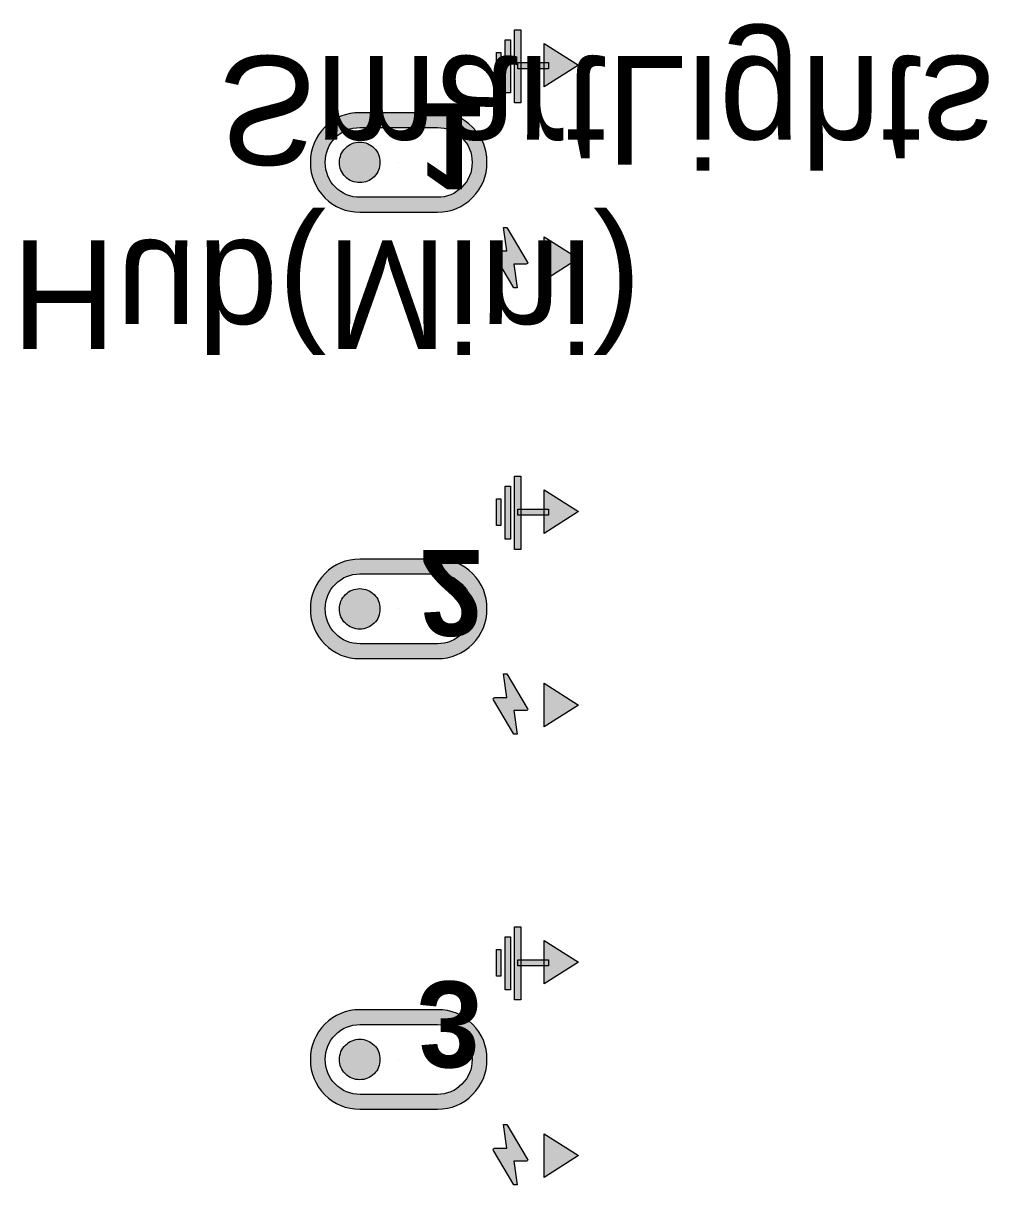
# Model space of a CAD drawing. Header units: centimetres. Extents: x 0.2 to 4.54, y -8.01 to -2.59.
# Drawn here: x 2.637 to 4.543, y -4.885 to -2.593 of the extents above; entities that cross this region are included whole.
import ezdxf

# ---------------------------------------------------------------- set-up
doc = ezdxf.new("R2010")
doc.units = ezdxf.units.CM
doc.header["$MEASUREMENT"] = 0
doc.layers.add('Camada 1', color=7, linetype='Continuous', lineweight=0)

# ---------------------------------------------------------------- blocks, each defined once
blk = doc.blocks.new('Block_2')
at = {"layer": 'Camada 1', "true_color": 0x1d1d1b, "transparency": 33554687}
h = blk.add_hatch(color=250, dxfattribs=at)
h.dxf.hatch_style = 2
h.paths.add_polyline_path([(3.6072, -2.7501), (3.6072, -2.6056), (3.6196, -2.6056), (3.6196, -2.7501)])
h = blk.add_hatch(color=250, dxfattribs=at)
h.dxf.hatch_style = 2
h.paths.add_polyline_path([(3.5887, -2.7302), (3.5887, -2.6254), (3.5989, -2.6254), (3.5989, -2.7302)])
h = blk.add_hatch(color=250, dxfattribs=at)
h.dxf.hatch_style = 2
h.paths.add_polyline_path([(3.5716, -2.7029), (3.5716, -2.6505), (3.5802, -2.6505), (3.5802, -2.7029)])
h = blk.add_hatch(color=250, dxfattribs=at)
h.dxf.hatch_style = 2
h.paths.add_polyline_path([(3.6133, -2.6828), (3.6133, -2.6706), (3.6741, -2.6706), (3.6741, -2.6828)])
at = {"layer": 'Camada 1'}
for points in [[(3.6072, -2.7501), (3.6072, -2.6056), (3.6196, -2.6056), (3.6196, -2.7501)], [(3.5887, -2.7302), (3.5887, -2.6254), (3.5989, -2.6254), (3.5989, -2.7302)], [(3.5716, -2.7029), (3.5716, -2.6505), (3.5802, -2.6505), (3.5802, -2.7029)], [(3.6133, -2.6828), (3.6133, -2.6706), (3.6741, -2.6706), (3.6741, -2.6828)]]:
    blk.add_lwpolyline(points, close=True, dxfattribs=at)
blk = doc.blocks.new('Block_1')
at = {"layer": 'Camada 1', "true_color": 0x010101, "transparency": 33554687}
h = blk.add_hatch(color=18, dxfattribs=at)
h.dxf.hatch_style = 2
edge = h.paths.add_edge_path()
edge.add_spline(control_points=[(3.7331, -2.6755), (3.7331, -2.6755), (3.6654, -2.6326), (3.6654, -2.6326), (3.6654, -2.6326), (3.6654, -2.7185), (3.6654, -2.7185), (3.6654, -2.7185), (3.7331, -2.6755), (3.7331, -2.6755)], knot_values=[0, 0, 0, 0, 1, 1, 1, 2, 2, 2, 3, 3, 3, 3], degree=3, periodic=0)
h = blk.add_hatch(color=18, dxfattribs=at)
h.dxf.hatch_style = 2
edge = h.paths.add_edge_path()
edge.add_spline(control_points=[(3.3784, -2.8674), (3.3784, -2.8674), (3.3784, -2.8674), (3.3784, -2.8674), (3.3784, -2.8674), (3.3784, -2.8674), (3.3784, -2.8674), (3.3784, -2.8674), (3.3784, -2.8674), (3.3784, -2.8674), (3.3784, -2.8674), (3.3784, -2.8674), (3.3784, -2.8674), (3.3784, -2.8674), (3.3784, -2.8674), (3.3784, -2.8674), (3.3784, -2.8674), (3.3784, -2.8674), (3.3784, -2.8674), (3.3784, -2.8674), (3.3784, -2.8674), (3.3784, -2.8674), (3.3784, -2.8674), (3.3784, -2.8674), (3.3784, -2.8674)], knot_values=[0, 0, 0, 0, 1, 1, 1, 2, 2, 2, 3, 3, 3, 4, 4, 4, 5, 5, 5, 6, 6, 6, 7, 7, 7, 8, 8, 8, 8], degree=3, periodic=0)
edge = h.paths.add_edge_path()
edge.add_spline(control_points=[(3.3298, -2.8958), (3.3376, -2.888), (3.3414, -2.8786), (3.3414, -2.8674), (3.3414, -2.8563), (3.3376, -2.8468), (3.3298, -2.8391), (3.3221, -2.8313), (3.3126, -2.8275), (3.3015, -2.8275), (3.2906, -2.8275), (3.2812, -2.8313), (3.2733, -2.8391), (3.2655, -2.8468), (3.2615, -2.8563), (3.2615, -2.8674), (3.2615, -2.8786), (3.2654, -2.888), (3.2731, -2.8958), (3.2809, -2.9035), (3.2903, -2.9074), (3.3015, -2.9074), (3.3126, -2.9074), (3.3221, -2.9035), (3.3298, -2.8958)], knot_values=[0, 0, 0, 0, 1, 1, 1, 2, 2, 2, 3, 3, 3, 4, 4, 4, 5, 5, 5, 6, 6, 6, 7, 7, 7, 8, 8, 8, 8], degree=3, periodic=0)
edge = h.paths.add_edge_path()
edge.add_spline(control_points=[(3.4548, -2.9363), (3.4736, -2.9363), (3.4897, -2.9297), (3.5032, -2.9163), (3.5166, -2.903), (3.5233, -2.8867), (3.5233, -2.8674), (3.5233, -2.8484), (3.5166, -2.8322), (3.5032, -2.8187), (3.4897, -2.8053), (3.4736, -2.7986), (3.4548, -2.7986), (3.4548, -2.7986), (3.3019, -2.7986), (3.3019, -2.7986), (3.2828, -2.7986), (3.2667, -2.8053), (3.2533, -2.8187), (3.24, -2.8322), (3.2334, -2.8484), (3.2334, -2.8674), (3.2334, -2.8865), (3.24, -2.9027), (3.2533, -2.9161), (3.2667, -2.9296), (3.283, -2.9363), (3.3022, -2.9363), (3.3022, -2.9363), (3.4548, -2.9363), (3.4548, -2.9363)], knot_values=[0, 0, 0, 0, 1, 1, 1, 2, 2, 2, 3, 3, 3, 4, 4, 4, 5, 5, 5, 6, 6, 6, 7, 7, 7, 8, 8, 8, 9, 9, 9, 10, 10, 10, 10], degree=3, periodic=0)
edge = h.paths.add_edge_path()
edge.add_spline(control_points=[(3.3019, -2.9656), (3.2747, -2.9656), (3.2516, -2.9561), (3.2326, -2.9371), (3.2136, -2.918), (3.2041, -2.8948), (3.2041, -2.8674), (3.2041, -2.8403), (3.2136, -2.8171), (3.2326, -2.798), (3.2516, -2.7788), (3.2747, -2.7693), (3.3019, -2.7693), (3.3019, -2.7693), (3.4548, -2.7693), (3.4548, -2.7693), (3.482, -2.7693), (3.5051, -2.7788), (3.5241, -2.7978), (3.5431, -2.8168), (3.5526, -2.84), (3.5526, -2.8674), (3.5526, -2.8946), (3.5431, -2.9177), (3.5241, -2.9369), (3.5051, -2.956), (3.482, -2.9656), (3.4548, -2.9656), (3.4548, -2.9656), (3.3019, -2.9656), (3.3019, -2.9656)], knot_values=[0, 0, 0, 0, 1, 1, 1, 2, 2, 2, 3, 3, 3, 4, 4, 4, 5, 5, 5, 6, 6, 6, 7, 7, 7, 8, 8, 8, 9, 9, 9, 10, 10, 10, 10], degree=3, periodic=0)
h = blk.add_hatch(color=18, dxfattribs=at)
h.dxf.hatch_style = 2
edge = h.paths.add_edge_path()
edge.add_spline(control_points=[(3.6125, -3.1147), (3.6125, -3.1147), (3.6059, -3.0682), (3.6059, -3.0682), (3.6059, -3.0682), (3.6298, -3.0682), (3.6298, -3.0682), (3.6311, -3.0682), (3.632, -3.0677), (3.6327, -3.0666), (3.6333, -3.0655), (3.6332, -3.0644), (3.6323, -3.0635), (3.6323, -3.0635), (3.592, -2.9958), (3.592, -2.9958), (3.592, -2.9958), (3.5854, -2.9958), (3.5854, -2.9958), (3.5854, -2.9958), (3.592, -3.0422), (3.592, -3.0422), (3.592, -3.0422), (3.5682, -3.0422), (3.5682, -3.0422), (3.5673, -3.0422), (3.5665, -3.0428), (3.5657, -3.0439), (3.565, -3.045), (3.5649, -3.046), (3.5656, -3.047), (3.5656, -3.047), (3.6059, -3.1147), (3.6059, -3.1147), (3.6059, -3.1147), (3.6125, -3.1147), (3.6125, -3.1147)], knot_values=[0, 0, 0, 0, 1, 1, 1, 2, 2, 2, 3, 3, 3, 4, 4, 4, 5, 5, 5, 6, 6, 6, 7, 7, 7, 8, 8, 8, 9, 9, 9, 10, 10, 10, 11, 11, 11, 12, 12, 12, 12], degree=3, periodic=0)
h = blk.add_hatch(color=18, dxfattribs=at)
h.dxf.hatch_style = 2
edge = h.paths.add_edge_path()
edge.add_spline(control_points=[(3.7331, -3.0572), (3.7331, -3.0572), (3.6654, -3.0143), (3.6654, -3.0143), (3.6654, -3.0143), (3.6654, -3.1002), (3.6654, -3.1002), (3.6654, -3.1002), (3.7331, -3.0572), (3.7331, -3.0572)], knot_values=[0, 0, 0, 0, 1, 1, 1, 2, 2, 2, 3, 3, 3, 3], degree=3, periodic=0)
at = {"layer": 'Camada 1'}
for points, knots in [([(3.7331, -2.6755), (3.7331, -2.6755), (3.6654, -2.6326), (3.6654, -2.6326), (3.6654, -2.6326), (3.6654, -2.7185), (3.6654, -2.7185), (3.6654, -2.7185), (3.7331, -2.6755), (3.7331, -2.6755)], [0, 0, 0, 0, 1, 1, 1, 2, 2, 2, 3, 3, 3, 3]), ([(3.3019, -2.9656), (3.2747, -2.9656), (3.2516, -2.9561), (3.2326, -2.9371), (3.2136, -2.918), (3.2041, -2.8948), (3.2041, -2.8674), (3.2041, -2.8403), (3.2136, -2.8171), (3.2326, -2.798), (3.2516, -2.7788), (3.2747, -2.7693), (3.3019, -2.7693), (3.3019, -2.7693), (3.4548, -2.7693), (3.4548, -2.7693), (3.482, -2.7693), (3.5051, -2.7788), (3.5241, -2.7978), (3.5431, -2.8168), (3.5526, -2.84), (3.5526, -2.8674), (3.5526, -2.8946), (3.5431, -2.9177), (3.5241, -2.9369), (3.5051, -2.956), (3.482, -2.9656), (3.4548, -2.9656), (3.4548, -2.9656), (3.3019, -2.9656), (3.3019, -2.9656)], [0, 0, 0, 0, 1, 1, 1, 2, 2, 2, 3, 3, 3, 4, 4, 4, 5, 5, 5, 6, 6, 6, 7, 7, 7, 8, 8, 8, 9, 9, 9, 10, 10, 10, 10]), ([(3.4548, -2.9363), (3.4736, -2.9363), (3.4897, -2.9297), (3.5032, -2.9163), (3.5166, -2.903), (3.5233, -2.8867), (3.5233, -2.8674), (3.5233, -2.8484), (3.5166, -2.8322), (3.5032, -2.8187), (3.4897, -2.8053), (3.4736, -2.7986), (3.4548, -2.7986), (3.4548, -2.7986), (3.3019, -2.7986), (3.3019, -2.7986), (3.2828, -2.7986), (3.2667, -2.8053), (3.2533, -2.8187), (3.24, -2.8322), (3.2334, -2.8484), (3.2334, -2.8674), (3.2334, -2.8865), (3.24, -2.9027), (3.2533, -2.9161), (3.2667, -2.9296), (3.283, -2.9363), (3.3022, -2.9363), (3.3022, -2.9363), (3.4548, -2.9363), (3.4548, -2.9363)], [0, 0, 0, 0, 1, 1, 1, 2, 2, 2, 3, 3, 3, 4, 4, 4, 5, 5, 5, 6, 6, 6, 7, 7, 7, 8, 8, 8, 9, 9, 9, 10, 10, 10, 10]), ([(3.3298, -2.8958), (3.3376, -2.888), (3.3414, -2.8786), (3.3414, -2.8674), (3.3414, -2.8563), (3.3376, -2.8468), (3.3298, -2.8391), (3.3221, -2.8313), (3.3126, -2.8275), (3.3015, -2.8275), (3.2906, -2.8275), (3.2812, -2.8313), (3.2733, -2.8391), (3.2655, -2.8468), (3.2615, -2.8563), (3.2615, -2.8674), (3.2615, -2.8786), (3.2654, -2.888), (3.2731, -2.8958), (3.2809, -2.9035), (3.2903, -2.9074), (3.3015, -2.9074), (3.3126, -2.9074), (3.3221, -2.9035), (3.3298, -2.8958)], [0, 0, 0, 0, 1, 1, 1, 2, 2, 2, 3, 3, 3, 4, 4, 4, 5, 5, 5, 6, 6, 6, 7, 7, 7, 8, 8, 8, 8]), ([(3.3784, -2.8674), (3.3784, -2.8674), (3.3784, -2.8674), (3.3784, -2.8674), (3.3784, -2.8674), (3.3784, -2.8674), (3.3784, -2.8674), (3.3784, -2.8674), (3.3784, -2.8674), (3.3784, -2.8674), (3.3784, -2.8674), (3.3784, -2.8674), (3.3784, -2.8674), (3.3784, -2.8674), (3.3784, -2.8674), (3.3784, -2.8674), (3.3784, -2.8674), (3.3784, -2.8674), (3.3784, -2.8674), (3.3784, -2.8674), (3.3784, -2.8674), (3.3784, -2.8674), (3.3784, -2.8674), (3.3784, -2.8674), (3.3784, -2.8674)], [0, 0, 0, 0, 1, 1, 1, 2, 2, 2, 3, 3, 3, 4, 4, 4, 5, 5, 5, 6, 6, 6, 7, 7, 7, 8, 8, 8, 8]), ([(3.6125, -3.1147), (3.6125, -3.1147), (3.6059, -3.0682), (3.6059, -3.0682), (3.6059, -3.0682), (3.6298, -3.0682), (3.6298, -3.0682), (3.6311, -3.0682), (3.632, -3.0677), (3.6327, -3.0666), (3.6333, -3.0655), (3.6332, -3.0644), (3.6323, -3.0635), (3.6323, -3.0635), (3.592, -2.9958), (3.592, -2.9958), (3.592, -2.9958), (3.5854, -2.9958), (3.5854, -2.9958), (3.5854, -2.9958), (3.592, -3.0422), (3.592, -3.0422), (3.592, -3.0422), (3.5682, -3.0422), (3.5682, -3.0422), (3.5673, -3.0422), (3.5665, -3.0428), (3.5657, -3.0439), (3.565, -3.045), (3.5649, -3.046), (3.5656, -3.047), (3.5656, -3.047), (3.6059, -3.1147), (3.6059, -3.1147), (3.6059, -3.1147), (3.6125, -3.1147), (3.6125, -3.1147)], [0, 0, 0, 0, 1, 1, 1, 2, 2, 2, 3, 3, 3, 4, 4, 4, 5, 5, 5, 6, 6, 6, 7, 7, 7, 8, 8, 8, 9, 9, 9, 10, 10, 10, 11, 11, 11, 12, 12, 12, 12]), ([(3.7331, -3.0572), (3.7331, -3.0572), (3.6654, -3.0143), (3.6654, -3.0143), (3.6654, -3.0143), (3.6654, -3.1002), (3.6654, -3.1002), (3.6654, -3.1002), (3.7331, -3.0572), (3.7331, -3.0572)], [0, 0, 0, 0, 1, 1, 1, 2, 2, 2, 3, 3, 3, 3])]:
    blk.add_open_spline(points, degree=3, knots=knots, dxfattribs=at)
blk.add_blockref('Block_2', (0, 0), dxfattribs=at)
at = {"layer": 'Camada 1', "extrusion": (0, 0, -1), "insert": (3.4193, -2.7511), "char_height": 0.2, "attachment_point": 7, "text_direction": (1, 0, 0)}
blk.add_mtext('\\C250;\\c1776925;\\FTheMix 7 Bold|b1|i0|c1;\\H0.169431;\\W1.000000;1', dxfattribs=at)
blk = doc.blocks.new('Block_9')
at = {"layer": 'Camada 1', "true_color": 0x1d1d1b, "transparency": 33554687}
h = blk.add_hatch(color=250, dxfattribs=at)
h.dxf.hatch_style = 2
h.paths.add_polyline_path([(3.5887, -3.6111), (3.5887, -3.5063), (3.5989, -3.5063), (3.5989, -3.6111)])
h = blk.add_hatch(color=250, dxfattribs=at)
h.dxf.hatch_style = 2
h.paths.add_polyline_path([(3.6072, -3.631), (3.6072, -3.4865), (3.6196, -3.4865), (3.6196, -3.631)])
h = blk.add_hatch(color=250, dxfattribs=at)
h.dxf.hatch_style = 2
h.paths.add_polyline_path([(3.5716, -3.5838), (3.5716, -3.5314), (3.5802, -3.5314), (3.5802, -3.5838)])
h = blk.add_hatch(color=250, dxfattribs=at)
h.dxf.hatch_style = 2
h.paths.add_polyline_path([(3.6133, -3.5637), (3.6133, -3.5515), (3.6741, -3.5515), (3.6741, -3.5637)])
at = {"layer": 'Camada 1'}
for points in [[(3.5887, -3.6111), (3.5887, -3.5063), (3.5989, -3.5063), (3.5989, -3.6111)], [(3.6072, -3.631), (3.6072, -3.4865), (3.6196, -3.4865), (3.6196, -3.631)], [(3.5716, -3.5838), (3.5716, -3.5314), (3.5802, -3.5314), (3.5802, -3.5838)], [(3.6133, -3.5637), (3.6133, -3.5515), (3.6741, -3.5515), (3.6741, -3.5637)]]:
    blk.add_lwpolyline(points, close=True, dxfattribs=at)
blk = doc.blocks.new('Block_8')
at = {"layer": 'Camada 1', "true_color": 0x010101, "transparency": 33554687}
h = blk.add_hatch(color=18, dxfattribs=at)
h.dxf.hatch_style = 2
edge = h.paths.add_edge_path()
edge.add_spline(control_points=[(3.7331, -3.5564), (3.7331, -3.5564), (3.6654, -3.5135), (3.6654, -3.5135), (3.6654, -3.5135), (3.6654, -3.5994), (3.6654, -3.5994), (3.6654, -3.5994), (3.7331, -3.5564), (3.7331, -3.5564)], knot_values=[0, 0, 0, 0, 1, 1, 1, 2, 2, 2, 3, 3, 3, 3], degree=3, periodic=0)
h = blk.add_hatch(color=18, dxfattribs=at)
h.dxf.hatch_style = 2
edge = h.paths.add_edge_path()
edge.add_spline(control_points=[(3.3784, -3.7483), (3.3784, -3.7483), (3.3784, -3.7483), (3.3784, -3.7483), (3.3784, -3.7483), (3.3784, -3.7483), (3.3784, -3.7483), (3.3784, -3.7483), (3.3784, -3.7483), (3.3784, -3.7483), (3.3784, -3.7483), (3.3784, -3.7483), (3.3784, -3.7483), (3.3784, -3.7483), (3.3784, -3.7483), (3.3784, -3.7483), (3.3784, -3.7483), (3.3784, -3.7483), (3.3784, -3.7483), (3.3784, -3.7483), (3.3784, -3.7483), (3.3784, -3.7483), (3.3784, -3.7483), (3.3784, -3.7483), (3.3784, -3.7483)], knot_values=[0, 0, 0, 0, 1, 1, 1, 2, 2, 2, 3, 3, 3, 4, 4, 4, 5, 5, 5, 6, 6, 6, 7, 7, 7, 8, 8, 8, 8], degree=3, periodic=0)
edge = h.paths.add_edge_path()
edge.add_spline(control_points=[(3.3298, -3.7767), (3.3376, -3.7689), (3.3414, -3.7595), (3.3414, -3.7483), (3.3414, -3.7372), (3.3376, -3.7277), (3.3298, -3.72), (3.3221, -3.7122), (3.3126, -3.7084), (3.3015, -3.7084), (3.2906, -3.7084), (3.2812, -3.7122), (3.2733, -3.72), (3.2655, -3.7277), (3.2615, -3.7372), (3.2615, -3.7483), (3.2615, -3.7595), (3.2654, -3.7689), (3.2731, -3.7767), (3.2809, -3.7844), (3.2903, -3.7883), (3.3015, -3.7883), (3.3126, -3.7883), (3.3221, -3.7844), (3.3298, -3.7767)], knot_values=[0, 0, 0, 0, 1, 1, 1, 2, 2, 2, 3, 3, 3, 4, 4, 4, 5, 5, 5, 6, 6, 6, 7, 7, 7, 8, 8, 8, 8], degree=3, periodic=0)
edge = h.paths.add_edge_path()
edge.add_spline(control_points=[(3.4548, -3.8172), (3.4736, -3.8172), (3.4897, -3.8106), (3.5032, -3.7972), (3.5166, -3.7839), (3.5233, -3.7676), (3.5233, -3.7483), (3.5233, -3.7293), (3.5166, -3.7131), (3.5032, -3.6996), (3.4897, -3.6862), (3.4736, -3.6795), (3.4548, -3.6795), (3.4548, -3.6795), (3.3019, -3.6795), (3.3019, -3.6795), (3.2828, -3.6795), (3.2667, -3.6862), (3.2533, -3.6996), (3.24, -3.7131), (3.2334, -3.7293), (3.2334, -3.7483), (3.2334, -3.7674), (3.24, -3.7836), (3.2533, -3.797), (3.2667, -3.8105), (3.283, -3.8172), (3.3022, -3.8172), (3.3022, -3.8172), (3.4548, -3.8172), (3.4548, -3.8172)], knot_values=[0, 0, 0, 0, 1, 1, 1, 2, 2, 2, 3, 3, 3, 4, 4, 4, 5, 5, 5, 6, 6, 6, 7, 7, 7, 8, 8, 8, 9, 9, 9, 10, 10, 10, 10], degree=3, periodic=0)
edge = h.paths.add_edge_path()
edge.add_spline(control_points=[(3.3019, -3.8465), (3.2747, -3.8465), (3.2516, -3.837), (3.2326, -3.818), (3.2136, -3.7989), (3.2041, -3.7757), (3.2041, -3.7483), (3.2041, -3.7212), (3.2136, -3.698), (3.2326, -3.6789), (3.2516, -3.6597), (3.2747, -3.6502), (3.3019, -3.6502), (3.3019, -3.6502), (3.4548, -3.6502), (3.4548, -3.6502), (3.482, -3.6502), (3.5051, -3.6597), (3.5241, -3.6787), (3.5431, -3.6977), (3.5526, -3.7209), (3.5526, -3.7483), (3.5526, -3.7755), (3.5431, -3.7986), (3.5241, -3.8178), (3.5051, -3.8369), (3.482, -3.8465), (3.4548, -3.8465), (3.4548, -3.8465), (3.3019, -3.8465), (3.3019, -3.8465)], knot_values=[0, 0, 0, 0, 1, 1, 1, 2, 2, 2, 3, 3, 3, 4, 4, 4, 5, 5, 5, 6, 6, 6, 7, 7, 7, 8, 8, 8, 9, 9, 9, 10, 10, 10, 10], degree=3, periodic=0)
h = blk.add_hatch(color=18, dxfattribs=at)
h.dxf.hatch_style = 2
edge = h.paths.add_edge_path()
edge.add_spline(control_points=[(3.6125, -3.9956), (3.6125, -3.9956), (3.6059, -3.9491), (3.6059, -3.9491), (3.6059, -3.9491), (3.6298, -3.9491), (3.6298, -3.9491), (3.6311, -3.9491), (3.632, -3.9486), (3.6327, -3.9475), (3.6333, -3.9464), (3.6332, -3.9453), (3.6323, -3.9444), (3.6323, -3.9444), (3.592, -3.8767), (3.592, -3.8767), (3.592, -3.8767), (3.5854, -3.8767), (3.5854, -3.8767), (3.5854, -3.8767), (3.592, -3.9231), (3.592, -3.9231), (3.592, -3.9231), (3.5682, -3.9231), (3.5682, -3.9231), (3.5673, -3.9231), (3.5665, -3.9237), (3.5657, -3.9248), (3.565, -3.9259), (3.5649, -3.9269), (3.5656, -3.9279), (3.5656, -3.9279), (3.6059, -3.9956), (3.6059, -3.9956), (3.6059, -3.9956), (3.6125, -3.9956), (3.6125, -3.9956)], knot_values=[0, 0, 0, 0, 1, 1, 1, 2, 2, 2, 3, 3, 3, 4, 4, 4, 5, 5, 5, 6, 6, 6, 7, 7, 7, 8, 8, 8, 9, 9, 9, 10, 10, 10, 11, 11, 11, 12, 12, 12, 12], degree=3, periodic=0)
h = blk.add_hatch(color=18, dxfattribs=at)
h.dxf.hatch_style = 2
edge = h.paths.add_edge_path()
edge.add_spline(control_points=[(3.7331, -3.9381), (3.7331, -3.9381), (3.6654, -3.8952), (3.6654, -3.8952), (3.6654, -3.8952), (3.6654, -3.9811), (3.6654, -3.9811), (3.6654, -3.9811), (3.7331, -3.9381), (3.7331, -3.9381)], knot_values=[0, 0, 0, 0, 1, 1, 1, 2, 2, 2, 3, 3, 3, 3], degree=3, periodic=0)
at = {"layer": 'Camada 1'}
for points, knots in [([(3.7331, -3.5564), (3.7331, -3.5564), (3.6654, -3.5135), (3.6654, -3.5135), (3.6654, -3.5135), (3.6654, -3.5994), (3.6654, -3.5994), (3.6654, -3.5994), (3.7331, -3.5564), (3.7331, -3.5564)], [0, 0, 0, 0, 1, 1, 1, 2, 2, 2, 3, 3, 3, 3]), ([(3.3019, -3.8465), (3.2747, -3.8465), (3.2516, -3.837), (3.2326, -3.818), (3.2136, -3.7989), (3.2041, -3.7757), (3.2041, -3.7483), (3.2041, -3.7212), (3.2136, -3.698), (3.2326, -3.6789), (3.2516, -3.6597), (3.2747, -3.6502), (3.3019, -3.6502), (3.3019, -3.6502), (3.4548, -3.6502), (3.4548, -3.6502), (3.482, -3.6502), (3.5051, -3.6597), (3.5241, -3.6787), (3.5431, -3.6977), (3.5526, -3.7209), (3.5526, -3.7483), (3.5526, -3.7755), (3.5431, -3.7986), (3.5241, -3.8178), (3.5051, -3.8369), (3.482, -3.8465), (3.4548, -3.8465), (3.4548, -3.8465), (3.3019, -3.8465), (3.3019, -3.8465)], [0, 0, 0, 0, 1, 1, 1, 2, 2, 2, 3, 3, 3, 4, 4, 4, 5, 5, 5, 6, 6, 6, 7, 7, 7, 8, 8, 8, 9, 9, 9, 10, 10, 10, 10]), ([(3.4548, -3.8172), (3.4736, -3.8172), (3.4897, -3.8106), (3.5032, -3.7972), (3.5166, -3.7839), (3.5233, -3.7676), (3.5233, -3.7483), (3.5233, -3.7293), (3.5166, -3.7131), (3.5032, -3.6996), (3.4897, -3.6862), (3.4736, -3.6795), (3.4548, -3.6795), (3.4548, -3.6795), (3.3019, -3.6795), (3.3019, -3.6795), (3.2828, -3.6795), (3.2667, -3.6862), (3.2533, -3.6996), (3.24, -3.7131), (3.2334, -3.7293), (3.2334, -3.7483), (3.2334, -3.7674), (3.24, -3.7836), (3.2533, -3.797), (3.2667, -3.8105), (3.283, -3.8172), (3.3022, -3.8172), (3.3022, -3.8172), (3.4548, -3.8172), (3.4548, -3.8172)], [0, 0, 0, 0, 1, 1, 1, 2, 2, 2, 3, 3, 3, 4, 4, 4, 5, 5, 5, 6, 6, 6, 7, 7, 7, 8, 8, 8, 9, 9, 9, 10, 10, 10, 10]), ([(3.3298, -3.7767), (3.3376, -3.7689), (3.3414, -3.7595), (3.3414, -3.7483), (3.3414, -3.7372), (3.3376, -3.7277), (3.3298, -3.72), (3.3221, -3.7122), (3.3126, -3.7084), (3.3015, -3.7084), (3.2906, -3.7084), (3.2812, -3.7122), (3.2733, -3.72), (3.2655, -3.7277), (3.2615, -3.7372), (3.2615, -3.7483), (3.2615, -3.7595), (3.2654, -3.7689), (3.2731, -3.7767), (3.2809, -3.7844), (3.2903, -3.7883), (3.3015, -3.7883), (3.3126, -3.7883), (3.3221, -3.7844), (3.3298, -3.7767)], [0, 0, 0, 0, 1, 1, 1, 2, 2, 2, 3, 3, 3, 4, 4, 4, 5, 5, 5, 6, 6, 6, 7, 7, 7, 8, 8, 8, 8]), ([(3.3784, -3.7483), (3.3784, -3.7483), (3.3784, -3.7483), (3.3784, -3.7483), (3.3784, -3.7483), (3.3784, -3.7483), (3.3784, -3.7483), (3.3784, -3.7483), (3.3784, -3.7483), (3.3784, -3.7483), (3.3784, -3.7483), (3.3784, -3.7483), (3.3784, -3.7483), (3.3784, -3.7483), (3.3784, -3.7483), (3.3784, -3.7483), (3.3784, -3.7483), (3.3784, -3.7483), (3.3784, -3.7483), (3.3784, -3.7483), (3.3784, -3.7483), (3.3784, -3.7483), (3.3784, -3.7483), (3.3784, -3.7483), (3.3784, -3.7483)], [0, 0, 0, 0, 1, 1, 1, 2, 2, 2, 3, 3, 3, 4, 4, 4, 5, 5, 5, 6, 6, 6, 7, 7, 7, 8, 8, 8, 8]), ([(3.6125, -3.9956), (3.6125, -3.9956), (3.6059, -3.9491), (3.6059, -3.9491), (3.6059, -3.9491), (3.6298, -3.9491), (3.6298, -3.9491), (3.6311, -3.9491), (3.632, -3.9486), (3.6327, -3.9475), (3.6333, -3.9464), (3.6332, -3.9453), (3.6323, -3.9444), (3.6323, -3.9444), (3.592, -3.8767), (3.592, -3.8767), (3.592, -3.8767), (3.5854, -3.8767), (3.5854, -3.8767), (3.5854, -3.8767), (3.592, -3.9231), (3.592, -3.9231), (3.592, -3.9231), (3.5682, -3.9231), (3.5682, -3.9231), (3.5673, -3.9231), (3.5665, -3.9237), (3.5657, -3.9248), (3.565, -3.9259), (3.5649, -3.9269), (3.5656, -3.9279), (3.5656, -3.9279), (3.6059, -3.9956), (3.6059, -3.9956), (3.6059, -3.9956), (3.6125, -3.9956), (3.6125, -3.9956)], [0, 0, 0, 0, 1, 1, 1, 2, 2, 2, 3, 3, 3, 4, 4, 4, 5, 5, 5, 6, 6, 6, 7, 7, 7, 8, 8, 8, 9, 9, 9, 10, 10, 10, 11, 11, 11, 12, 12, 12, 12]), ([(3.7331, -3.9381), (3.7331, -3.9381), (3.6654, -3.8952), (3.6654, -3.8952), (3.6654, -3.8952), (3.6654, -3.9811), (3.6654, -3.9811), (3.6654, -3.9811), (3.7331, -3.9381), (3.7331, -3.9381)], [0, 0, 0, 0, 1, 1, 1, 2, 2, 2, 3, 3, 3, 3])]:
    blk.add_open_spline(points, degree=3, knots=knots, dxfattribs=at)
blk.add_blockref('Block_9', (0, 0), dxfattribs=at)
at = {"layer": 'Camada 1', "extrusion": (0, 0, -1), "insert": (3.4193, -3.632), "char_height": 0.2, "attachment_point": 7, "text_direction": (1, 0, 0)}
blk.add_mtext('\\C250;\\c1776925;\\FTheMix 7 Bold|b1|i0|c1;\\H0.169431;\\W1.000000;2', dxfattribs=at)
blk = doc.blocks.new('Block_11')
at = {"layer": 'Camada 1', "true_color": 0x1d1d1b, "transparency": 33554687}
h = blk.add_hatch(color=250, dxfattribs=at)
h.dxf.hatch_style = 2
h.paths.add_polyline_path([(3.6072, -4.52), (3.6072, -4.3755), (3.6196, -4.3755), (3.6196, -4.52)])
h = blk.add_hatch(color=250, dxfattribs=at)
h.dxf.hatch_style = 2
h.paths.add_polyline_path([(3.5887, -4.5001), (3.5887, -4.3953), (3.5989, -4.3953), (3.5989, -4.5001)])
h = blk.add_hatch(color=250, dxfattribs=at)
h.dxf.hatch_style = 2
h.paths.add_polyline_path([(3.5716, -4.4728), (3.5716, -4.4204), (3.5802, -4.4204), (3.5802, -4.4728)])
h = blk.add_hatch(color=250, dxfattribs=at)
h.dxf.hatch_style = 2
h.paths.add_polyline_path([(3.6133, -4.4527), (3.6133, -4.4405), (3.6741, -4.4405), (3.6741, -4.4527)])
at = {"layer": 'Camada 1'}
for points in [[(3.6072, -4.52), (3.6072, -4.3755), (3.6196, -4.3755), (3.6196, -4.52)], [(3.5887, -4.5001), (3.5887, -4.3953), (3.5989, -4.3953), (3.5989, -4.5001)], [(3.5716, -4.4728), (3.5716, -4.4204), (3.5802, -4.4204), (3.5802, -4.4728)], [(3.6133, -4.4527), (3.6133, -4.4405), (3.6741, -4.4405), (3.6741, -4.4527)]]:
    blk.add_lwpolyline(points, close=True, dxfattribs=at)
blk = doc.blocks.new('Block_10')
at = {"layer": 'Camada 1', "true_color": 0x010101, "transparency": 33554687}
h = blk.add_hatch(color=18, dxfattribs=at)
h.dxf.hatch_style = 2
edge = h.paths.add_edge_path()
edge.add_spline(control_points=[(3.7331, -4.4454), (3.7331, -4.4454), (3.6654, -4.4025), (3.6654, -4.4025), (3.6654, -4.4025), (3.6654, -4.4884), (3.6654, -4.4884), (3.6654, -4.4884), (3.7331, -4.4454), (3.7331, -4.4454)], knot_values=[0, 0, 0, 0, 1, 1, 1, 2, 2, 2, 3, 3, 3, 3], degree=3, periodic=0)
h = blk.add_hatch(color=18, dxfattribs=at)
h.dxf.hatch_style = 2
edge = h.paths.add_edge_path()
edge.add_spline(control_points=[(3.3784, -4.6373), (3.3784, -4.6373), (3.3784, -4.6373), (3.3784, -4.6373), (3.3784, -4.6373), (3.3784, -4.6373), (3.3784, -4.6373), (3.3784, -4.6373), (3.3784, -4.6373), (3.3784, -4.6373), (3.3784, -4.6373), (3.3784, -4.6373), (3.3784, -4.6373), (3.3784, -4.6373), (3.3784, -4.6373), (3.3784, -4.6373), (3.3784, -4.6373), (3.3784, -4.6373), (3.3784, -4.6373), (3.3784, -4.6373), (3.3784, -4.6373), (3.3784, -4.6373), (3.3784, -4.6373), (3.3784, -4.6373), (3.3784, -4.6373)], knot_values=[0, 0, 0, 0, 1, 1, 1, 2, 2, 2, 3, 3, 3, 4, 4, 4, 5, 5, 5, 6, 6, 6, 7, 7, 7, 8, 8, 8, 8], degree=3, periodic=0)
edge = h.paths.add_edge_path()
edge.add_spline(control_points=[(3.3298, -4.6657), (3.3376, -4.6579), (3.3414, -4.6485), (3.3414, -4.6373), (3.3414, -4.6262), (3.3376, -4.6167), (3.3298, -4.609), (3.3221, -4.6012), (3.3126, -4.5974), (3.3015, -4.5974), (3.2906, -4.5974), (3.2812, -4.6012), (3.2733, -4.609), (3.2655, -4.6167), (3.2615, -4.6262), (3.2615, -4.6373), (3.2615, -4.6485), (3.2654, -4.6579), (3.2731, -4.6657), (3.2809, -4.6734), (3.2903, -4.6773), (3.3015, -4.6773), (3.3126, -4.6773), (3.3221, -4.6734), (3.3298, -4.6657)], knot_values=[0, 0, 0, 0, 1, 1, 1, 2, 2, 2, 3, 3, 3, 4, 4, 4, 5, 5, 5, 6, 6, 6, 7, 7, 7, 8, 8, 8, 8], degree=3, periodic=0)
edge = h.paths.add_edge_path()
edge.add_spline(control_points=[(3.4548, -4.7062), (3.4736, -4.7062), (3.4897, -4.6996), (3.5032, -4.6862), (3.5166, -4.6729), (3.5233, -4.6566), (3.5233, -4.6373), (3.5233, -4.6183), (3.5166, -4.6021), (3.5032, -4.5886), (3.4897, -4.5752), (3.4736, -4.5685), (3.4548, -4.5685), (3.4548, -4.5685), (3.3019, -4.5685), (3.3019, -4.5685), (3.2828, -4.5685), (3.2667, -4.5752), (3.2533, -4.5886), (3.24, -4.6021), (3.2334, -4.6183), (3.2334, -4.6373), (3.2334, -4.6564), (3.24, -4.6726), (3.2533, -4.686), (3.2667, -4.6995), (3.283, -4.7062), (3.3022, -4.7062), (3.3022, -4.7062), (3.4548, -4.7062), (3.4548, -4.7062)], knot_values=[0, 0, 0, 0, 1, 1, 1, 2, 2, 2, 3, 3, 3, 4, 4, 4, 5, 5, 5, 6, 6, 6, 7, 7, 7, 8, 8, 8, 9, 9, 9, 10, 10, 10, 10], degree=3, periodic=0)
edge = h.paths.add_edge_path()
edge.add_spline(control_points=[(3.3019, -4.7355), (3.2747, -4.7355), (3.2516, -4.726), (3.2326, -4.707), (3.2136, -4.6879), (3.2041, -4.6647), (3.2041, -4.6373), (3.2041, -4.6102), (3.2136, -4.587), (3.2326, -4.5679), (3.2516, -4.5487), (3.2747, -4.5392), (3.3019, -4.5392), (3.3019, -4.5392), (3.4548, -4.5392), (3.4548, -4.5392), (3.482, -4.5392), (3.5051, -4.5487), (3.5241, -4.5677), (3.5431, -4.5867), (3.5526, -4.6099), (3.5526, -4.6373), (3.5526, -4.6645), (3.5431, -4.6876), (3.5241, -4.7068), (3.5051, -4.7259), (3.482, -4.7355), (3.4548, -4.7355), (3.4548, -4.7355), (3.3019, -4.7355), (3.3019, -4.7355)], knot_values=[0, 0, 0, 0, 1, 1, 1, 2, 2, 2, 3, 3, 3, 4, 4, 4, 5, 5, 5, 6, 6, 6, 7, 7, 7, 8, 8, 8, 9, 9, 9, 10, 10, 10, 10], degree=3, periodic=0)
h = blk.add_hatch(color=18, dxfattribs=at)
h.dxf.hatch_style = 2
edge = h.paths.add_edge_path()
edge.add_spline(control_points=[(3.6125, -4.8846), (3.6125, -4.8846), (3.6059, -4.8381), (3.6059, -4.8381), (3.6059, -4.8381), (3.6298, -4.8381), (3.6298, -4.8381), (3.6311, -4.8381), (3.632, -4.8376), (3.6327, -4.8365), (3.6333, -4.8354), (3.6332, -4.8343), (3.6323, -4.8334), (3.6323, -4.8334), (3.592, -4.7657), (3.592, -4.7657), (3.592, -4.7657), (3.5854, -4.7657), (3.5854, -4.7657), (3.5854, -4.7657), (3.592, -4.8121), (3.592, -4.8121), (3.592, -4.8121), (3.5682, -4.8121), (3.5682, -4.8121), (3.5673, -4.8121), (3.5665, -4.8127), (3.5657, -4.8138), (3.565, -4.8149), (3.5649, -4.8159), (3.5656, -4.8168), (3.5656, -4.8168), (3.6059, -4.8846), (3.6059, -4.8846), (3.6059, -4.8846), (3.6125, -4.8846), (3.6125, -4.8846)], knot_values=[0, 0, 0, 0, 1, 1, 1, 2, 2, 2, 3, 3, 3, 4, 4, 4, 5, 5, 5, 6, 6, 6, 7, 7, 7, 8, 8, 8, 9, 9, 9, 10, 10, 10, 11, 11, 11, 12, 12, 12, 12], degree=3, periodic=0)
h = blk.add_hatch(color=18, dxfattribs=at)
h.dxf.hatch_style = 2
edge = h.paths.add_edge_path()
edge.add_spline(control_points=[(3.7331, -4.8271), (3.7331, -4.8271), (3.6654, -4.7841), (3.6654, -4.7841), (3.6654, -4.7841), (3.6654, -4.8701), (3.6654, -4.8701), (3.6654, -4.8701), (3.7331, -4.8271), (3.7331, -4.8271)], knot_values=[0, 0, 0, 0, 1, 1, 1, 2, 2, 2, 3, 3, 3, 3], degree=3, periodic=0)
at = {"layer": 'Camada 1'}
for points, knots in [([(3.7331, -4.4454), (3.7331, -4.4454), (3.6654, -4.4025), (3.6654, -4.4025), (3.6654, -4.4025), (3.6654, -4.4884), (3.6654, -4.4884), (3.6654, -4.4884), (3.7331, -4.4454), (3.7331, -4.4454)], [0, 0, 0, 0, 1, 1, 1, 2, 2, 2, 3, 3, 3, 3]), ([(3.3019, -4.7355), (3.2747, -4.7355), (3.2516, -4.726), (3.2326, -4.707), (3.2136, -4.6879), (3.2041, -4.6647), (3.2041, -4.6373), (3.2041, -4.6102), (3.2136, -4.587), (3.2326, -4.5679), (3.2516, -4.5487), (3.2747, -4.5392), (3.3019, -4.5392), (3.3019, -4.5392), (3.4548, -4.5392), (3.4548, -4.5392), (3.482, -4.5392), (3.5051, -4.5487), (3.5241, -4.5677), (3.5431, -4.5867), (3.5526, -4.6099), (3.5526, -4.6373), (3.5526, -4.6645), (3.5431, -4.6876), (3.5241, -4.7068), (3.5051, -4.7259), (3.482, -4.7355), (3.4548, -4.7355), (3.4548, -4.7355), (3.3019, -4.7355), (3.3019, -4.7355)], [0, 0, 0, 0, 1, 1, 1, 2, 2, 2, 3, 3, 3, 4, 4, 4, 5, 5, 5, 6, 6, 6, 7, 7, 7, 8, 8, 8, 9, 9, 9, 10, 10, 10, 10]), ([(3.4548, -4.7062), (3.4736, -4.7062), (3.4897, -4.6996), (3.5032, -4.6862), (3.5166, -4.6729), (3.5233, -4.6566), (3.5233, -4.6373), (3.5233, -4.6183), (3.5166, -4.6021), (3.5032, -4.5886), (3.4897, -4.5752), (3.4736, -4.5685), (3.4548, -4.5685), (3.4548, -4.5685), (3.3019, -4.5685), (3.3019, -4.5685), (3.2828, -4.5685), (3.2667, -4.5752), (3.2533, -4.5886), (3.24, -4.6021), (3.2334, -4.6183), (3.2334, -4.6373), (3.2334, -4.6564), (3.24, -4.6726), (3.2533, -4.686), (3.2667, -4.6995), (3.283, -4.7062), (3.3022, -4.7062), (3.3022, -4.7062), (3.4548, -4.7062), (3.4548, -4.7062)], [0, 0, 0, 0, 1, 1, 1, 2, 2, 2, 3, 3, 3, 4, 4, 4, 5, 5, 5, 6, 6, 6, 7, 7, 7, 8, 8, 8, 9, 9, 9, 10, 10, 10, 10]), ([(3.3298, -4.6657), (3.3376, -4.6579), (3.3414, -4.6485), (3.3414, -4.6373), (3.3414, -4.6262), (3.3376, -4.6167), (3.3298, -4.609), (3.3221, -4.6012), (3.3126, -4.5974), (3.3015, -4.5974), (3.2906, -4.5974), (3.2812, -4.6012), (3.2733, -4.609), (3.2655, -4.6167), (3.2615, -4.6262), (3.2615, -4.6373), (3.2615, -4.6485), (3.2654, -4.6579), (3.2731, -4.6657), (3.2809, -4.6734), (3.2903, -4.6773), (3.3015, -4.6773), (3.3126, -4.6773), (3.3221, -4.6734), (3.3298, -4.6657)], [0, 0, 0, 0, 1, 1, 1, 2, 2, 2, 3, 3, 3, 4, 4, 4, 5, 5, 5, 6, 6, 6, 7, 7, 7, 8, 8, 8, 8]), ([(3.3784, -4.6373), (3.3784, -4.6373), (3.3784, -4.6373), (3.3784, -4.6373), (3.3784, -4.6373), (3.3784, -4.6373), (3.3784, -4.6373), (3.3784, -4.6373), (3.3784, -4.6373), (3.3784, -4.6373), (3.3784, -4.6373), (3.3784, -4.6373), (3.3784, -4.6373), (3.3784, -4.6373), (3.3784, -4.6373), (3.3784, -4.6373), (3.3784, -4.6373), (3.3784, -4.6373), (3.3784, -4.6373), (3.3784, -4.6373), (3.3784, -4.6373), (3.3784, -4.6373), (3.3784, -4.6373), (3.3784, -4.6373), (3.3784, -4.6373)], [0, 0, 0, 0, 1, 1, 1, 2, 2, 2, 3, 3, 3, 4, 4, 4, 5, 5, 5, 6, 6, 6, 7, 7, 7, 8, 8, 8, 8]), ([(3.6125, -4.8846), (3.6125, -4.8846), (3.6059, -4.8381), (3.6059, -4.8381), (3.6059, -4.8381), (3.6298, -4.8381), (3.6298, -4.8381), (3.6311, -4.8381), (3.632, -4.8376), (3.6327, -4.8365), (3.6333, -4.8354), (3.6332, -4.8343), (3.6323, -4.8334), (3.6323, -4.8334), (3.592, -4.7657), (3.592, -4.7657), (3.592, -4.7657), (3.5854, -4.7657), (3.5854, -4.7657), (3.5854, -4.7657), (3.592, -4.8121), (3.592, -4.8121), (3.592, -4.8121), (3.5682, -4.8121), (3.5682, -4.8121), (3.5673, -4.8121), (3.5665, -4.8127), (3.5657, -4.8138), (3.565, -4.8149), (3.5649, -4.8159), (3.5656, -4.8168), (3.5656, -4.8168), (3.6059, -4.8846), (3.6059, -4.8846), (3.6059, -4.8846), (3.6125, -4.8846), (3.6125, -4.8846)], [0, 0, 0, 0, 1, 1, 1, 2, 2, 2, 3, 3, 3, 4, 4, 4, 5, 5, 5, 6, 6, 6, 7, 7, 7, 8, 8, 8, 9, 9, 9, 10, 10, 10, 11, 11, 11, 12, 12, 12, 12]), ([(3.7331, -4.8271), (3.7331, -4.8271), (3.6654, -4.7841), (3.6654, -4.7841), (3.6654, -4.7841), (3.6654, -4.8701), (3.6654, -4.8701), (3.6654, -4.8701), (3.7331, -4.8271), (3.7331, -4.8271)], [0, 0, 0, 0, 1, 1, 1, 2, 2, 2, 3, 3, 3, 3])]:
    blk.add_open_spline(points, degree=3, knots=knots, dxfattribs=at)
blk.add_blockref('Block_11', (0, 0), dxfattribs=at)
at = {"layer": 'Camada 1', "extrusion": (0, 0, -1), "insert": (3.4157, -4.4809), "char_height": 0.2, "attachment_point": 7, "text_direction": (1, 0, 0)}
blk.add_mtext('\\C250;\\c1776925;\\FTheMix 7 Bold|b1|i0|c1;\\H0.169431;\\W1.000000;3', dxfattribs=at)

msp = doc.modelspace()

# ---------------------------------------------------------------- block references
at = {"layer": 'Camada 1'}
for name in ['Block_1', 'Block_8', 'Block_10']:
    msp.add_blockref(name, (0, 0), dxfattribs=at)

# ---------------------------------------------------------------- texts
at = {"layer": 'Camada 1', "extrusion": (0, 0, -1), "char_height": 0.2, "attachment_point": 7, "text_direction": (1, 0, 0)}
for s, insert in [('\\C250;\\c1776925;\\FAaux Next Regular|b0|i0|c1;\\H0.214613;\\W1.000000;Smart\\FAaux Next Ultra|b0|i0|c1;Lights', (3.0225, -2.5928)), ('\\C250;\\c1776925;\\FAaux Next Hairline|b0|i0|c1;\\H0.214613;\\W1.000000;Hub(Mini)', (2.6136, -2.9566))]:
    msp.add_mtext(s, dxfattribs=dict(at, insert=insert))

doc.saveas('drawing.dxf')
